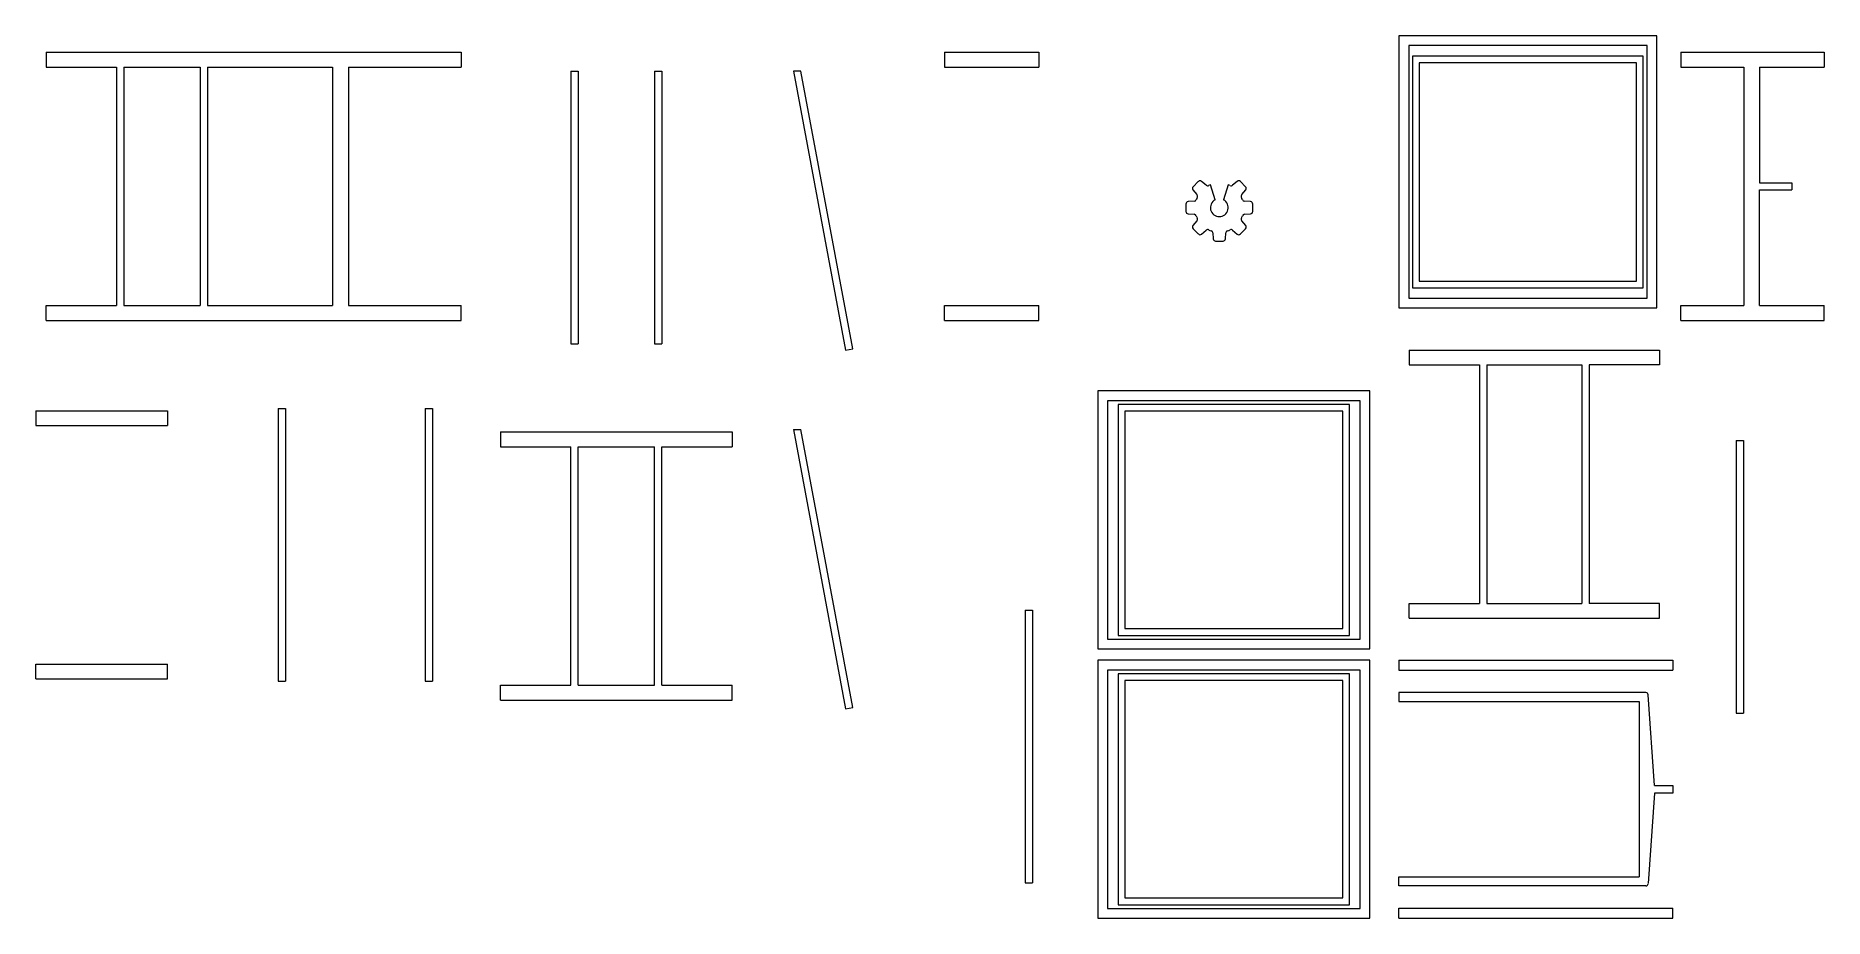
# Model space of a CAD drawing. Header units: millimetres. Extents: x 16 to 2424, y 16 to 1204.
import ezdxf

# ---------------------------------------------------------------- set-up
doc = ezdxf.new("R2010")
doc.units = ezdxf.units.MM

msp = doc.modelspace()

# ---------------------------------------------------------------- linework, layer by layer
at = {"color": 7, "linetype": 'Continuous', "lineweight": 15}
for p, q in [((2198.5, 1203.8), (1851.2, 1203.8)), ((1851.2, 1203.8), (1851.2, 837.5)), ((2198.5, 837.5), (2198.5, 1203.8)), ((30.2, 1181.6), (588.8, 1181.6)), ((30.2, 1181.6), (30.2, 1161.8)), ((588.8, 1181.6), (588.8, 1161.8)), ((1239.6, 1181.6), (1366.7, 1181.6)), ((1239.6, 1181.6), (1239.6, 1161.8)), ((1366.7, 1181.6), (1366.7, 1161.8)), ((1864.5, 1190.6), (1864.5, 850.7)), ((2185.3, 1190.6), (1864.5, 1190.6)), ((2185.3, 850.7), (2185.3, 1190.6)), ((2230.7, 1181.6), (2423.8, 1181.6)), ((2230.7, 1181.6), (2230.7, 1161.8)), ((2423.8, 1181.6), (2423.8, 1161.8)), ((30.2, 1161.8), (124.8, 1161.8)), ((124.8, 1161.8), (124.8, 840.7)), ((134.8, 1161.8), (134.8, 840.7)), ((134.8, 1161.8), (237.5, 1161.8)), ((237.5, 1161.8), (237.5, 840.7)), ((247.4, 1161.8), (247.4, 840.7)), ((247.4, 1161.8), (415.8, 1161.8)), ((415.8, 1161.8), (415.8, 840.7)), ((437.1, 1161.8), (437.1, 840.7)), ((437.1, 1161.8), (588.8, 1161.8)), ((736.5, 1156.4), (746.4, 1156.4)), ((736.5, 1156.4), (736.5, 789.3)), ((746.4, 1156.4), (746.4, 789.3)), ((849.2, 1156.4), (859.1, 1156.4)), ((849.2, 1156.4), (849.2, 789.3)), ((859.1, 1156.4), (859.1, 789.3)), ((1046.3, 1156.4), (1036.2, 1156.4)), ((1036.2, 1156.4), (1106.1, 780.7)), ((1115.9, 782.5), (1046.3, 1156.4)), ((1239.6, 1161.8), (1366.7, 1161.8)), ((2180.3, 1176.6), (1869.5, 1176.6)), ((1869.5, 1176.6), (1869.5, 864.7)), ((1878.5, 1167.6), (1878.5, 873.7)), ((2171.3, 1167.6), (1878.5, 1167.6)), ((2171.3, 873.7), (2171.3, 1167.6)), ((2180.3, 864.7), (2180.3, 1176.6)), ((2230.7, 1161.8), (2315.4, 1161.8)), ((2315.4, 1161.8), (2315.4, 840.7)), ((2336.6, 1161.8), (2336.6, 1006)), ((2336.6, 1161.8), (2423.8, 1161.8)), ((1574, 996.4), (1579.3, 990.3)), ((1581.2, 1007.8), (1574.2, 1000.7)), ((1591.7, 1002.6), (1585.6, 1007.9)), ((1604, 983.1), (1597.5, 1003.2)), ((1621.5, 1003.2), (1615, 983.1)), ((1633.5, 1007.9), (1627.3, 1002.6)), ((1644.9, 1000.7), (1637.8, 1007.8)), ((1639.7, 990.3), (1645, 996.4)), ((2336.6, 1006), (2380.3, 1006)), ((2336.6, 840.7), (2336.6, 996.4)), ((2336.6, 996.4), (2380.3, 996.4)), ((2380.3, 1006), (2380.3, 996.4)), ((1564.5, 977.4), (1564.5, 967.4)), ((1575.6, 981.2), (1567.5, 980.6)), ((1567.5, 964.3), (1575.6, 963.7)), ((1651.6, 980.6), (1643.5, 981.2)), ((1643.5, 963.7), (1651.6, 964.3)), ((1654.5, 967.4), (1654.5, 977.4)), ((1579.3, 954.6), (1574, 948.5)), ((1574.2, 944.1), (1581.2, 937.1)), ((1585.6, 936.9), (1591.7, 942.3)), ((1627.3, 942.3), (1633.5, 936.9)), ((1637.8, 937.1), (1644.9, 944.1)), ((1645, 948.5), (1639.7, 954.6)), ((1600.8, 938.5), (1601.3, 930.4)), ((1604.5, 927.4), (1614.5, 927.4)), ((1617.7, 930.4), (1618.3, 938.5)), ((1878.5, 873.7), (2171.3, 873.7)), ((1864.5, 850.7), (2185.3, 850.7)), ((1869.5, 864.7), (2180.3, 864.7)), ((30.2, 840.7), (124.8, 840.7)), ((30.2, 820.8), (30.2, 840.7)), ((30.2, 820.8), (588.8, 820.8)), ((134.8, 840.7), (237.5, 840.7)), ((247.4, 840.7), (415.8, 840.7)), ((437.1, 840.7), (588.8, 840.7)), ((588.8, 820.8), (588.8, 840.7)), ((1239.6, 840.7), (1366.7, 840.7)), ((1239.6, 820.8), (1239.6, 840.7)), ((1239.6, 820.8), (1366.7, 820.8)), ((1366.7, 820.8), (1366.7, 840.7)), ((1851.2, 837.5), (2198.5, 837.5)), ((2230.7, 840.7), (2315.4, 840.7)), ((2230.7, 820.8), (2230.7, 840.7)), ((2230.7, 820.8), (2423.8, 820.8)), ((2336.6, 840.7), (2423.8, 840.7)), ((2423.8, 820.8), (2423.8, 840.7)), ((736.5, 789.3), (746.4, 789.3)), ((849.2, 789.3), (859.1, 789.3)), ((1106.1, 780.7), (1115.9, 782.5)), ((1865.2, 780.9), (2202.1, 780.9)), ((1865.2, 780.9), (1865.2, 761)), ((2202.1, 780.9), (2202.1, 761)), ((1865.2, 761), (1959.9, 761)), ((1959.9, 761), (1959.9, 439.9)), ((1969.8, 761), (1969.8, 439.9)), ((1969.8, 761), (2097.5, 761)), ((2097.5, 761), (2097.5, 439.9)), ((2107.5, 761), (2107.5, 439.9)), ((2202.1, 761), (2107.5, 761)), ((1445.8, 725.9), (1445.8, 378.6)), ((1812.1, 725.9), (1445.8, 725.9)), ((1812.1, 378.6), (1812.1, 725.9)), ((16.2, 699), (193.3, 699)), ((16.2, 699), (16.2, 679.1)), ((193.3, 699), (193.3, 679.1)), ((342.5, 702.2), (352.5, 702.2)), ((342.5, 702.2), (342.5, 335)), ((352.5, 702.2), (352.5, 335)), ((540.3, 702.2), (550.2, 702.2)), ((540.3, 702.2), (540.3, 335)), ((550.2, 702.2), (550.2, 335)), ((1459.1, 712.6), (1459.1, 391.9)), ((1798.9, 712.6), (1459.1, 712.6)), ((1473.1, 707.6), (1473.1, 396.9)), ((1784.9, 707.6), (1473.1, 707.6)), ((1775.9, 698.6), (1482.1, 698.6)), ((1482.1, 698.6), (1482.1, 405.9)), ((1775.9, 405.9), (1775.9, 698.6)), ((1784.9, 396.9), (1784.9, 707.6)), ((1798.9, 391.9), (1798.9, 712.6)), ((16.2, 679.1), (193.3, 679.1)), ((641.9, 670.6), (953.7, 670.6)), ((641.9, 670.6), (641.9, 650.8)), ((641.9, 650.8), (736.5, 650.8)), ((736.5, 329.7), (736.5, 650.8)), ((746.4, 329.7), (746.4, 650.8)), ((746.4, 650.8), (849.2, 650.8)), ((849.2, 329.7), (849.2, 650.8)), ((859.1, 329.7), (859.1, 650.8)), ((859.1, 650.8), (953.7, 650.8)), ((953.7, 670.6), (953.7, 650.8)), ((1036.2, 673.8), (1046.3, 673.8)), ((1036.2, 673.8), (1106.1, 298.1)), ((1115.9, 299.9), (1046.3, 673.8)), ((2305.3, 659.2), (2305.3, 292)), ((2305.3, 659.2), (2315.2, 659.2)), ((2315.2, 659.2), (2315.2, 292)), ((1865.2, 439.9), (1959.9, 439.9)), ((1865.2, 420.1), (1865.2, 439.9)), ((1969.8, 439.9), (2097.5, 439.9)), ((2202.1, 439.9), (2107.5, 439.9)), ((2202.1, 420.1), (2202.1, 439.9)), ((1348.2, 430.8), (1348.2, 63.6)), ((1348.2, 430.8), (1358.1, 430.8)), ((1358.1, 430.8), (1358.1, 63.6)), ((1865.2, 420.1), (2202.1, 420.1)), ((1459.1, 391.9), (1798.9, 391.9)), ((1473.1, 396.9), (1784.9, 396.9)), ((1482.1, 405.9), (1775.9, 405.9)), ((1445.8, 378.6), (1812.1, 378.6)), ((1445.8, 363.5), (1445.8, 16.2)), ((1812.1, 363.5), (1445.8, 363.5)), ((1812.1, 16.2), (1812.1, 363.5)), ((1851.2, 363.5), (2220.2, 363.5)), ((1851.2, 363.5), (1851.2, 350)), ((2220.2, 363.5), (2220.2, 350)), ((16.2, 358), (193.3, 358)), ((16.2, 338.2), (16.2, 358)), ((16.2, 338.2), (193.3, 338.2)), ((193.3, 338.2), (193.3, 358)), ((1459.1, 350.2), (1459.1, 29.4)), ((1798.9, 350.2), (1459.1, 350.2)), ((1473.1, 345.2), (1473.1, 34.4)), ((1784.9, 345.2), (1473.1, 345.2)), ((1784.9, 34.4), (1784.9, 345.2)), ((1798.9, 29.4), (1798.9, 350.2)), ((1851.2, 350), (2220.2, 350)), ((342.5, 335), (352.5, 335)), ((540.3, 335), (550.2, 335)), ((641.9, 329.7), (736.5, 329.7)), ((641.9, 309.8), (641.9, 329.7)), ((746.4, 329.7), (849.2, 329.7)), ((859.1, 329.7), (953.7, 329.7)), ((953.7, 309.8), (953.7, 329.7)), ((1775.9, 336.2), (1482.1, 336.2)), ((1482.1, 336.2), (1482.1, 43.4)), ((1775.9, 43.4), (1775.9, 336.2)), ((2183.7, 319.9), (1851.2, 319.9)), ((1851.2, 319.9), (1851.2, 307.9)), ((2195.4, 195), (2186.8, 316.9)), ((641.9, 309.8), (953.7, 309.8)), ((1106.1, 298.1), (1115.9, 299.9)), ((1851.2, 307.9), (2174.6, 307.9)), ((2174.6, 307.9), (2174.6, 71.8)), ((2305.3, 292), (2315.2, 292)), ((2195.4, 195), (2220.2, 195)), ((2220.2, 195), (2220.2, 184.7)), ((2195.4, 184.7), (2186.8, 62.7)), ((2220.2, 184.7), (2195.4, 184.7)), ((1348.2, 63.6), (1358.1, 63.6)), ((1851.2, 71.8), (2174.6, 71.8)), ((1851.2, 59.8), (1851.2, 71.8)), ((2183.7, 59.8), (1851.2, 59.8)), ((1459.1, 29.4), (1798.9, 29.4)), ((1473.1, 34.4), (1784.9, 34.4)), ((1482.1, 43.4), (1775.9, 43.4)), ((1851.2, 29.7), (2220.2, 29.7)), ((1851.2, 16.2), (1851.2, 29.7)), ((2220.2, 16.2), (2220.2, 29.7)), ((1445.8, 16.2), (1812.1, 16.2)), ((1851.2, 16.2), (2220.2, 16.2))]:
    msp.add_line(p, q, dxfattribs=at)
for centre, radius, start, end in [((1576.4, 998.5), 3.17, 135, 221), ((1576.4, 998.5), 3.17, 135, 221), ((1576.9, 988.2), 3.18, 334.2078, 41), ((1576.9, 988.2), 3.18, 334.2078, 41), ((1583.5, 1005.5), 3.18, 49, 135), ((1583.5, 1005.5), 3.18, 49, 135), ((1593.8, 1005), 3.18, 229, 295.7922), ((1593.8, 1005), 3.18, 229, 295.7922), ((1609.5, 972.4), 33, 111.3237, 115.7922), ((1609.5, 972.4), 33, 111.3237, 115.7922), ((1609.5, 972.4), 33, 64.2078, 68.6763), ((1609.5, 972.4), 33, 64.2078, 68.6763), ((1625.3, 1005), 3.18, 244.2078, 311), ((1625.3, 1005), 3.18, 244.2078, 311), ((1635.6, 1005.5), 3.18, 45, 131), ((1635.6, 1005.5), 3.18, 45, 131), ((1642.1, 988.2), 3.18, 139, 205.7922), ((1642.1, 988.2), 3.18, 139, 205.7922), ((1642.6, 998.5), 3.18, 319, 45), ((1642.6, 998.5), 3.18, 319, 45), ((1567.7, 977.4), 3.17, 94, 180), ((1567.7, 977.4), 3.17, 94, 180), ((1567.7, 967.4), 3.17, 180, 266), ((1567.7, 967.4), 3.17, 180, 266), ((1575.4, 984.3), 3.18, 274, 340.7922), ((1575.4, 984.3), 3.18, 274, 340.7922), ((1575.4, 960.5), 3.17, 19.2078, 86), ((1575.4, 960.5), 3.17, 19.2078, 86), ((1609.5, 972.4), 33, 154.2078, 160.7922), ((1609.5, 972.4), 33, 154.2078, 160.7922), ((1609.5, 972.4), 12, 117.1742, 62.8258), ((1609.5, 972.4), 12, 117.1742, 62.8258), ((1609.5, 972.4), 33, 19.2078, 25.7922), ((1609.5, 972.4), 33, 19.2078, 25.7922), ((1643.7, 984.3), 3.18, 199.2078, 266), ((1643.7, 984.3), 3.18, 199.2078, 266), ((1643.7, 960.5), 3.18, 94, 160.7922), ((1643.7, 960.5), 3.18, 94, 160.7922), ((1651.3, 977.4), 3.17, 0, 86), ((1651.3, 977.4), 3.17, 0, 86), ((1651.3, 967.4), 3.18, 274, 0), ((1651.3, 967.4), 3.18, 274, 0), ((1576.4, 946.4), 3.18, 139, 225), ((1576.4, 946.4), 3.18, 139, 225), ((1609.5, 972.4), 33, 199.2078, 205.7922), ((1609.5, 972.4), 33, 199.2078, 205.7922), ((1576.9, 956.7), 3.18, 319, 25.7922), ((1576.9, 956.7), 3.18, 319, 25.7922), ((1593.8, 939.9), 3.18, 64.2078, 131), ((1593.8, 939.9), 3.18, 64.2078, 131), ((1609.5, 972.4), 33, 244.2078, 250.7922), ((1609.5, 972.4), 33, 244.2078, 250.7922), ((1597.6, 938.3), 3.18, 4, 70.7922), ((1597.6, 938.3), 3.18, 4, 70.7922), ((1621.4, 938.3), 3.18, 109.2078, 176), ((1621.4, 938.3), 3.18, 109.2078, 176), ((1609.5, 972.4), 33, 289.2078, 295.7922), ((1609.5, 972.4), 33, 289.2078, 295.7922), ((1625.3, 939.9), 3.18, 49, 115.7922), ((1625.3, 939.9), 3.18, 49, 115.7922), ((1642.1, 956.7), 3.17, 154.2078, 221), ((1642.1, 956.7), 3.17, 154.2078, 221), ((1609.5, 972.4), 33, 334.2078, 340.7922), ((1609.5, 972.4), 33, 334.2078, 340.7922), ((1642.6, 946.4), 3.18, 315, 41), ((1642.6, 946.4), 3.18, 315, 41), ((1583.5, 939.3), 3.18, 225, 311), ((1583.5, 939.3), 3.18, 225, 311), ((1604.5, 930.6), 3.17, 184, 270), ((1604.5, 930.6), 3.17, 184, 270), ((1614.5, 930.6), 3.18, 270, 356), ((1614.5, 930.6), 3.18, 270, 356), ((1635.6, 939.3), 3.18, 229, 315), ((1635.6, 939.3), 3.18, 229, 315), ((2183.7, 316.7), 3.18, 4, 90), ((2183.7, 316.7), 3.18, 4, 90), ((2183.7, 62.9), 3.17, 270, 356), ((2183.7, 62.9), 3.17, 270, 356)]:
    msp.add_arc(centre, radius, start, end, dxfattribs=at)

doc.saveas('drawing.dxf')
